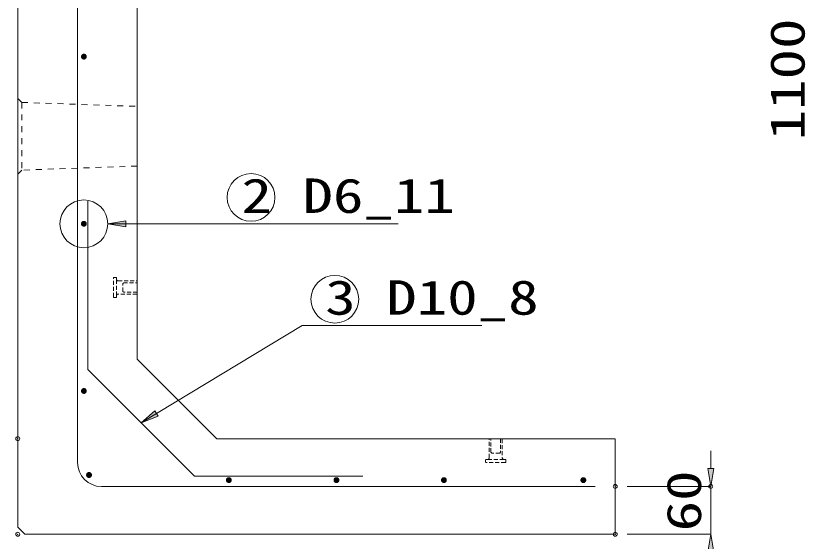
# Model space of a CAD drawing. Units: millimetres, scale not verified. Extents: x 0 to 6300, y 0 to 4455.
# Drawn here: x 3730 to 4721, y 805 to 1465 of the extents above; entities that cross this region are included whole.
import ezdxf
from ezdxf.enums import TextEntityAlignment as Align

# ---------------------------------------------------------------- set-up
doc = ezdxf.new("R2010")
doc.units = ezdxf.units.MM
doc.header["$LTSCALE"] = 10
doc.header["$PDMODE"] = 32
doc.header["$PDSIZE"] = 5
doc.linetypes.add('USER1', pattern=[1.5, 0.75, -0.75])
doc.linetypes.add('USER3', pattern=[0.75, 0.5, -0.25])
for name, color, linetype, lineweight in [('0_11', 7, 'USER1', 13), ('Defpoints_3', 7, 'Continuous', 13), ('S-1', 2, 'USER1', 13), ('S-2', 3, 'Continuous', 13), ('S-4', 4, 'USER3', 13), ('S-Dim', 1, 'Continuous', 13)]:
    doc.layers.add(name, color=color, linetype=linetype, lineweight=lineweight)
doc.styles.add('ＭＳ ゴシック', font='')
doc.styles.get('ＭＳ ゴシック').set_extended_font_data('MS Gothic')

msp = doc.modelspace()

# ---------------------------------------------------------------- hatches: boundary and pattern name
at = {"layer": 'S-2'}
for points in [[(3818.1, 1414.14), (3818.08, 1414.51), (3818.01, 1414.88), (3817.89, 1415.24), (3817.73, 1415.58), (3817.53, 1415.9), (3817.29, 1416.19), (3817.01, 1416.45), (3816.71, 1416.67), (3816.38, 1416.85), (3816.03, 1416.99), (3815.66, 1417.08), (3815.29, 1417.13), (3814.91, 1417.13), (3814.54, 1417.08), (3814.17, 1416.99), (3813.82, 1416.85), (3813.49, 1416.67), (3813.19, 1416.45), (3812.91, 1416.19), (3812.67, 1415.9), (3812.47, 1415.58), (3812.31, 1415.24), (3812.19, 1414.88), (3812.12, 1414.51), (3812.1, 1414.14), (3815.1, 1414.14)], [(3812.1, 1414.14), (3812.12, 1413.76), (3812.19, 1413.39), (3812.31, 1413.03), (3812.47, 1412.69), (3812.67, 1412.37), (3812.91, 1412.08), (3813.19, 1411.83), (3813.49, 1411.6), (3813.82, 1411.42), (3814.17, 1411.28), (3814.54, 1411.19), (3814.91, 1411.14), (3815.29, 1411.14), (3815.66, 1411.19), (3816.03, 1411.28), (3816.38, 1411.42), (3816.71, 1411.6), (3817.01, 1411.83), (3817.29, 1412.08), (3817.53, 1412.37), (3817.73, 1412.69), (3817.89, 1413.03), (3818.01, 1413.39), (3818.08, 1413.76), (3818.1, 1414.14), (3815.1, 1414.14)], [(3818.1, 1204.14), (3818.08, 1204.51), (3818.01, 1204.88), (3817.89, 1205.24), (3817.73, 1205.58), (3817.53, 1205.9), (3817.29, 1206.19), (3817.01, 1206.45), (3816.71, 1206.67), (3816.38, 1206.85), (3816.03, 1206.99), (3815.66, 1207.08), (3815.29, 1207.13), (3814.91, 1207.13), (3814.54, 1207.08), (3814.17, 1206.99), (3813.82, 1206.85), (3813.49, 1206.67), (3813.19, 1206.45), (3812.91, 1206.19), (3812.67, 1205.9), (3812.47, 1205.58), (3812.31, 1205.24), (3812.19, 1204.88), (3812.12, 1204.51), (3812.1, 1204.14), (3815.1, 1204.14)], [(3812.1, 1204.14), (3812.12, 1203.76), (3812.19, 1203.39), (3812.31, 1203.03), (3812.47, 1202.69), (3812.67, 1202.37), (3812.91, 1202.08), (3813.19, 1201.83), (3813.49, 1201.6), (3813.82, 1201.42), (3814.17, 1201.28), (3814.54, 1201.19), (3814.91, 1201.14), (3815.29, 1201.14), (3815.66, 1201.19), (3816.03, 1201.28), (3816.38, 1201.42), (3816.71, 1201.6), (3817.01, 1201.83), (3817.29, 1202.08), (3817.53, 1202.37), (3817.73, 1202.69), (3817.89, 1203.03), (3818.01, 1203.39), (3818.08, 1203.76), (3818.1, 1204.14), (3815.1, 1204.14)], [(3818.1, 994.14), (3818.08, 994.51), (3818.01, 994.88), (3817.89, 995.24), (3817.73, 995.58), (3817.53, 995.9), (3817.29, 996.19), (3817.01, 996.45), (3816.71, 996.67), (3816.38, 996.85), (3816.03, 996.99), (3815.66, 997.08), (3815.29, 997.13), (3814.91, 997.13), (3814.54, 997.08), (3814.17, 996.99), (3813.82, 996.85), (3813.49, 996.67), (3813.19, 996.45), (3812.91, 996.19), (3812.67, 995.9), (3812.47, 995.58), (3812.31, 995.24), (3812.19, 994.88), (3812.12, 994.51), (3812.1, 994.14), (3815.1, 994.14)], [(3812.1, 994.14), (3812.12, 993.76), (3812.19, 993.39), (3812.31, 993.03), (3812.47, 992.69), (3812.67, 992.37), (3812.91, 992.08), (3813.19, 991.83), (3813.49, 991.6), (3813.82, 991.42), (3814.17, 991.28), (3814.54, 991.19), (3814.91, 991.14), (3815.29, 991.14), (3815.66, 991.19), (3816.03, 991.28), (3816.38, 991.42), (3816.71, 991.6), (3817.01, 991.83), (3817.29, 992.08), (3817.53, 992.37), (3817.73, 992.69), (3817.89, 993.03), (3818.01, 993.39), (3818.08, 993.76), (3818.1, 994.14), (3815.1, 994.14)], [(3824.54, 888.58), (3824.52, 888.96), (3824.45, 889.33), (3824.33, 889.68), (3824.17, 890.03), (3823.97, 890.34), (3823.73, 890.63), (3823.46, 890.89), (3823.15, 891.11), (3822.82, 891.3), (3822.47, 891.43), (3822.11, 891.53), (3821.73, 891.57), (3821.36, 891.57), (3820.98, 891.53), (3820.62, 891.43), (3820.27, 891.3), (3819.94, 891.11), (3819.63, 890.89), (3819.36, 890.63), (3819.12, 890.34), (3818.91, 890.03), (3818.75, 889.68), (3818.64, 889.33), (3818.57, 888.96), (3818.54, 888.58), (3821.54, 888.58)], [(3818.54, 888.58), (3818.57, 888.2), (3818.64, 887.83), (3818.75, 887.48), (3818.91, 887.14), (3819.12, 886.82), (3819.36, 886.53), (3819.63, 886.27), (3819.94, 886.05), (3820.27, 885.87), (3820.62, 885.73), (3820.98, 885.63), (3821.36, 885.59), (3821.73, 885.59), (3822.11, 885.63), (3822.47, 885.73), (3822.82, 885.87), (3823.15, 886.05), (3823.46, 886.27), (3823.73, 886.53), (3823.97, 886.82), (3824.17, 887.14), (3824.33, 887.48), (3824.45, 887.83), (3824.52, 888.2), (3824.54, 888.58), (3821.54, 888.58)], [(4000.1, 882.14), (4000.08, 882.51), (4000.01, 882.88), (3999.89, 883.24), (3999.73, 883.58), (3999.53, 883.9), (3999.29, 884.19), (3999.01, 884.45), (3998.71, 884.67), (3998.38, 884.85), (3998.03, 884.99), (3997.66, 885.08), (3997.29, 885.13), (3996.91, 885.13), (3996.54, 885.08), (3996.17, 884.99), (3995.82, 884.85), (3995.49, 884.67), (3995.19, 884.45), (3994.91, 884.19), (3994.67, 883.9), (3994.47, 883.58), (3994.31, 883.24), (3994.19, 882.88), (3994.12, 882.51), (3994.1, 882.14), (3997.1, 882.14)], [(3994.1, 882.14), (3994.12, 881.76), (3994.19, 881.39), (3994.31, 881.03), (3994.47, 880.69), (3994.67, 880.37), (3994.91, 880.08), (3995.19, 879.83), (3995.49, 879.6), (3995.82, 879.42), (3996.17, 879.28), (3996.54, 879.19), (3996.91, 879.14), (3997.29, 879.14), (3997.66, 879.19), (3998.03, 879.28), (3998.38, 879.42), (3998.71, 879.6), (3999.01, 879.83), (3999.29, 880.08), (3999.53, 880.37), (3999.73, 880.69), (3999.89, 881.03), (4000.01, 881.39), (4000.08, 881.76), (4000.1, 882.14), (3997.1, 882.14)], [(4135.1, 882.14), (4135.08, 882.51), (4135.01, 882.88), (4134.89, 883.24), (4134.73, 883.58), (4134.53, 883.9), (4134.29, 884.19), (4134.01, 884.45), (4133.71, 884.67), (4133.38, 884.85), (4133.03, 884.99), (4132.66, 885.08), (4132.29, 885.13), (4131.91, 885.13), (4131.54, 885.08), (4131.17, 884.99), (4130.82, 884.85), (4130.49, 884.67), (4130.19, 884.45), (4129.91, 884.19), (4129.67, 883.9), (4129.47, 883.58), (4129.31, 883.24), (4129.19, 882.88), (4129.12, 882.51), (4129.1, 882.14), (4132.1, 882.14)], [(4129.1, 882.14), (4129.12, 881.76), (4129.19, 881.39), (4129.31, 881.03), (4129.47, 880.69), (4129.67, 880.37), (4129.91, 880.08), (4130.19, 879.83), (4130.49, 879.6), (4130.82, 879.42), (4131.17, 879.28), (4131.54, 879.19), (4131.91, 879.14), (4132.29, 879.14), (4132.66, 879.19), (4133.03, 879.28), (4133.38, 879.42), (4133.71, 879.6), (4134.01, 879.83), (4134.29, 880.08), (4134.53, 880.37), (4134.73, 880.69), (4134.89, 881.03), (4135.01, 881.39), (4135.08, 881.76), (4135.1, 882.14), (4132.1, 882.14)], [(4270.1, 882.14), (4270.08, 882.51), (4270.01, 882.88), (4269.89, 883.24), (4269.73, 883.58), (4269.53, 883.9), (4269.29, 884.19), (4269.01, 884.45), (4268.71, 884.67), (4268.38, 884.85), (4268.03, 884.99), (4267.66, 885.08), (4267.29, 885.13), (4266.91, 885.13), (4266.54, 885.08), (4266.17, 884.99), (4265.82, 884.85), (4265.49, 884.67), (4265.19, 884.45), (4264.91, 884.19), (4264.67, 883.9), (4264.47, 883.58), (4264.31, 883.24), (4264.19, 882.88), (4264.12, 882.51), (4264.1, 882.14), (4267.1, 882.14)], [(4264.1, 882.14), (4264.12, 881.76), (4264.19, 881.39), (4264.31, 881.03), (4264.47, 880.69), (4264.67, 880.37), (4264.91, 880.08), (4265.19, 879.83), (4265.49, 879.6), (4265.82, 879.42), (4266.17, 879.28), (4266.54, 879.19), (4266.91, 879.14), (4267.29, 879.14), (4267.66, 879.19), (4268.03, 879.28), (4268.38, 879.42), (4268.71, 879.6), (4269.01, 879.83), (4269.29, 880.08), (4269.53, 880.37), (4269.73, 880.69), (4269.89, 881.03), (4270.01, 881.39), (4270.08, 881.76), (4270.1, 882.14), (4267.1, 882.14)], [(4445.1, 882.14), (4445.08, 882.51), (4445.01, 882.88), (4444.89, 883.24), (4444.73, 883.58), (4444.53, 883.9), (4444.29, 884.19), (4444.01, 884.45), (4443.71, 884.67), (4443.38, 884.85), (4443.03, 884.99), (4442.66, 885.08), (4442.29, 885.13), (4441.91, 885.13), (4441.54, 885.08), (4441.17, 884.99), (4440.82, 884.85), (4440.49, 884.67), (4440.19, 884.45), (4439.91, 884.19), (4439.67, 883.9), (4439.47, 883.58), (4439.31, 883.24), (4439.19, 882.88), (4439.12, 882.51), (4439.1, 882.14), (4442.1, 882.14)], [(4439.1, 882.14), (4439.12, 881.76), (4439.19, 881.39), (4439.31, 881.03), (4439.47, 880.69), (4439.67, 880.37), (4439.91, 880.08), (4440.19, 879.83), (4440.49, 879.6), (4440.82, 879.42), (4441.17, 879.28), (4441.54, 879.19), (4441.91, 879.14), (4442.29, 879.14), (4442.66, 879.19), (4443.03, 879.28), (4443.38, 879.42), (4443.71, 879.6), (4444.01, 879.83), (4444.29, 880.08), (4444.53, 880.37), (4444.73, 880.69), (4444.89, 881.03), (4445.01, 881.39), (4445.08, 881.76), (4445.1, 882.14), (4442.1, 882.14)]]:
    msp.add_hatch(color=256, dxfattribs=at).paths.add_polyline_path(points)
at = {"layer": 'S-Dim'}
for points in [[(3867.6, 1200.39), (3867.6, 1207.89), (3845.1, 1204.14)], [(3887.12, 954.16), (3908.4, 962.45), (3904.36, 969.14)], [(4598.35, 896.64), (4605.85, 896.64), (4602.1, 874.14)], [(4598.35, 791.64), (4605.85, 791.64), (4602.1, 814.14)]]:
    msp.add_hatch(color=256, dxfattribs=at).paths.add_polyline_path(points)

# ---------------------------------------------------------------- linework, layer by layer
at = {"layer": '0_11'}
for p, q in [((3732.1, 1361.64), (3737.1, 1356.64)), ((3737.1, 1356.64), (3882.1, 1351.64)), ((3737.1, 1356.64), (3737.1, 1271.64)), ((3737.1, 1271.64), (3732.1, 1266.64)), ((3882.1, 1276.64), (3737.1, 1271.64))]:
    msp.add_line(p, q, dxfattribs=at)
at = {"layer": 'Defpoints_3'}
for p in [(3732.1, 934.14), (3732.1, 934.14), (4482.1, 874.14), (4602.1, 874.14), (3732.1, 814.14), (3732.1, 814.14), (3732.1, 814.14), (4482.1, 814.14), (4482.1, 814.14)]:
    msp.add_point(p, dxfattribs=at)
at = {"layer": 'S-1', "linetype": 'Continuous'}
for p, q in [((3732.1, 823.14), (3732.1, 1909.14)), ((3882.1, 1909.14), (3882.1, 1034.14)), ((3882.1, 1034.14), (3982.1, 934.14)), ((3982.1, 934.14), (4482.1, 934.14)), ((4482.1, 934.14), (4482.1, 814.14)), ((3741.1, 814.14), (3732.1, 823.14)), ((4482.1, 814.14), (3741.1, 814.14))]:
    msp.add_line(p, q, dxfattribs=at)
at = {"layer": 'S-2'}
for p, q in [((3807.1, 904.14), (3807.1, 1539.14)), ((3820.1, 1232.43), (3820.1, 1021.18)), ((3820.1, 1021.18), (3954.15, 887.14)), ((3954.15, 887.14), (4165.39, 887.14)), ((4457.1, 874.14), (3837.1, 874.14))]:
    msp.add_line(p, q, dxfattribs=at)
for points in [[(3818.1, 1414.14), (3818.08, 1414.51), (3818.01, 1414.88), (3817.89, 1415.24), (3817.73, 1415.58), (3817.53, 1415.9), (3817.29, 1416.19), (3817.01, 1416.45), (3816.71, 1416.67), (3816.38, 1416.85), (3816.03, 1416.99), (3815.66, 1417.08), (3815.29, 1417.13), (3814.91, 1417.13), (3814.54, 1417.08), (3814.17, 1416.99), (3813.82, 1416.85), (3813.49, 1416.67), (3813.19, 1416.45), (3812.91, 1416.19), (3812.67, 1415.9), (3812.47, 1415.58), (3812.31, 1415.24), (3812.19, 1414.88), (3812.12, 1414.51), (3812.1, 1414.14), (3815.1, 1414.14)], [(3812.1, 1414.14), (3812.12, 1413.76), (3812.19, 1413.39), (3812.31, 1413.03), (3812.47, 1412.69), (3812.67, 1412.37), (3812.91, 1412.08), (3813.19, 1411.83), (3813.49, 1411.6), (3813.82, 1411.42), (3814.17, 1411.28), (3814.54, 1411.19), (3814.91, 1411.14), (3815.29, 1411.14), (3815.66, 1411.19), (3816.03, 1411.28), (3816.38, 1411.42), (3816.71, 1411.6), (3817.01, 1411.83), (3817.29, 1412.08), (3817.53, 1412.37), (3817.73, 1412.69), (3817.89, 1413.03), (3818.01, 1413.39), (3818.08, 1413.76), (3818.1, 1414.14), (3815.1, 1414.14)], [(3818.1, 1204.14), (3818.08, 1204.51), (3818.01, 1204.88), (3817.89, 1205.24), (3817.73, 1205.58), (3817.53, 1205.9), (3817.29, 1206.19), (3817.01, 1206.45), (3816.71, 1206.67), (3816.38, 1206.85), (3816.03, 1206.99), (3815.66, 1207.08), (3815.29, 1207.13), (3814.91, 1207.13), (3814.54, 1207.08), (3814.17, 1206.99), (3813.82, 1206.85), (3813.49, 1206.67), (3813.19, 1206.45), (3812.91, 1206.19), (3812.67, 1205.9), (3812.47, 1205.58), (3812.31, 1205.24), (3812.19, 1204.88), (3812.12, 1204.51), (3812.1, 1204.14), (3815.1, 1204.14)], [(3812.1, 1204.14), (3812.12, 1203.76), (3812.19, 1203.39), (3812.31, 1203.03), (3812.47, 1202.69), (3812.67, 1202.37), (3812.91, 1202.08), (3813.19, 1201.83), (3813.49, 1201.6), (3813.82, 1201.42), (3814.17, 1201.28), (3814.54, 1201.19), (3814.91, 1201.14), (3815.29, 1201.14), (3815.66, 1201.19), (3816.03, 1201.28), (3816.38, 1201.42), (3816.71, 1201.6), (3817.01, 1201.83), (3817.29, 1202.08), (3817.53, 1202.37), (3817.73, 1202.69), (3817.89, 1203.03), (3818.01, 1203.39), (3818.08, 1203.76), (3818.1, 1204.14), (3815.1, 1204.14)], [(3818.1, 994.14), (3818.08, 994.51), (3818.01, 994.88), (3817.89, 995.24), (3817.73, 995.58), (3817.53, 995.9), (3817.29, 996.19), (3817.01, 996.45), (3816.71, 996.67), (3816.38, 996.85), (3816.03, 996.99), (3815.66, 997.08), (3815.29, 997.13), (3814.91, 997.13), (3814.54, 997.08), (3814.17, 996.99), (3813.82, 996.85), (3813.49, 996.67), (3813.19, 996.45), (3812.91, 996.19), (3812.67, 995.9), (3812.47, 995.58), (3812.31, 995.24), (3812.19, 994.88), (3812.12, 994.51), (3812.1, 994.14), (3815.1, 994.14)], [(3812.1, 994.14), (3812.12, 993.76), (3812.19, 993.39), (3812.31, 993.03), (3812.47, 992.69), (3812.67, 992.37), (3812.91, 992.08), (3813.19, 991.83), (3813.49, 991.6), (3813.82, 991.42), (3814.17, 991.28), (3814.54, 991.19), (3814.91, 991.14), (3815.29, 991.14), (3815.66, 991.19), (3816.03, 991.28), (3816.38, 991.42), (3816.71, 991.6), (3817.01, 991.83), (3817.29, 992.08), (3817.53, 992.37), (3817.73, 992.69), (3817.89, 993.03), (3818.01, 993.39), (3818.08, 993.76), (3818.1, 994.14), (3815.1, 994.14)], [(3824.54, 888.58), (3824.52, 888.96), (3824.45, 889.33), (3824.33, 889.68), (3824.17, 890.03), (3823.97, 890.34), (3823.73, 890.63), (3823.46, 890.89), (3823.15, 891.11), (3822.82, 891.3), (3822.47, 891.43), (3822.11, 891.53), (3821.73, 891.57), (3821.36, 891.57), (3820.98, 891.53), (3820.62, 891.43), (3820.27, 891.3), (3819.94, 891.11), (3819.63, 890.89), (3819.36, 890.63), (3819.12, 890.34), (3818.91, 890.03), (3818.75, 889.68), (3818.64, 889.33), (3818.57, 888.96), (3818.54, 888.58), (3821.54, 888.58)], [(3818.54, 888.58), (3818.57, 888.2), (3818.64, 887.83), (3818.75, 887.48), (3818.91, 887.14), (3819.12, 886.82), (3819.36, 886.53), (3819.63, 886.27), (3819.94, 886.05), (3820.27, 885.87), (3820.62, 885.73), (3820.98, 885.63), (3821.36, 885.59), (3821.73, 885.59), (3822.11, 885.63), (3822.47, 885.73), (3822.82, 885.87), (3823.15, 886.05), (3823.46, 886.27), (3823.73, 886.53), (3823.97, 886.82), (3824.17, 887.14), (3824.33, 887.48), (3824.45, 887.83), (3824.52, 888.2), (3824.54, 888.58), (3821.54, 888.58)], [(4000.1, 882.14), (4000.08, 882.51), (4000.01, 882.88), (3999.89, 883.24), (3999.73, 883.58), (3999.53, 883.9), (3999.29, 884.19), (3999.01, 884.45), (3998.71, 884.67), (3998.38, 884.85), (3998.03, 884.99), (3997.66, 885.08), (3997.29, 885.13), (3996.91, 885.13), (3996.54, 885.08), (3996.17, 884.99), (3995.82, 884.85), (3995.49, 884.67), (3995.19, 884.45), (3994.91, 884.19), (3994.67, 883.9), (3994.47, 883.58), (3994.31, 883.24), (3994.19, 882.88), (3994.12, 882.51), (3994.1, 882.14), (3997.1, 882.14)], [(3994.1, 882.14), (3994.12, 881.76), (3994.19, 881.39), (3994.31, 881.03), (3994.47, 880.69), (3994.67, 880.37), (3994.91, 880.08), (3995.19, 879.83), (3995.49, 879.6), (3995.82, 879.42), (3996.17, 879.28), (3996.54, 879.19), (3996.91, 879.14), (3997.29, 879.14), (3997.66, 879.19), (3998.03, 879.28), (3998.38, 879.42), (3998.71, 879.6), (3999.01, 879.83), (3999.29, 880.08), (3999.53, 880.37), (3999.73, 880.69), (3999.89, 881.03), (4000.01, 881.39), (4000.08, 881.76), (4000.1, 882.14), (3997.1, 882.14)], [(4135.1, 882.14), (4135.08, 882.51), (4135.01, 882.88), (4134.89, 883.24), (4134.73, 883.58), (4134.53, 883.9), (4134.29, 884.19), (4134.01, 884.45), (4133.71, 884.67), (4133.38, 884.85), (4133.03, 884.99), (4132.66, 885.08), (4132.29, 885.13), (4131.91, 885.13), (4131.54, 885.08), (4131.17, 884.99), (4130.82, 884.85), (4130.49, 884.67), (4130.19, 884.45), (4129.91, 884.19), (4129.67, 883.9), (4129.47, 883.58), (4129.31, 883.24), (4129.19, 882.88), (4129.12, 882.51), (4129.1, 882.14), (4132.1, 882.14)], [(4129.1, 882.14), (4129.12, 881.76), (4129.19, 881.39), (4129.31, 881.03), (4129.47, 880.69), (4129.67, 880.37), (4129.91, 880.08), (4130.19, 879.83), (4130.49, 879.6), (4130.82, 879.42), (4131.17, 879.28), (4131.54, 879.19), (4131.91, 879.14), (4132.29, 879.14), (4132.66, 879.19), (4133.03, 879.28), (4133.38, 879.42), (4133.71, 879.6), (4134.01, 879.83), (4134.29, 880.08), (4134.53, 880.37), (4134.73, 880.69), (4134.89, 881.03), (4135.01, 881.39), (4135.08, 881.76), (4135.1, 882.14), (4132.1, 882.14)], [(4270.1, 882.14), (4270.08, 882.51), (4270.01, 882.88), (4269.89, 883.24), (4269.73, 883.58), (4269.53, 883.9), (4269.29, 884.19), (4269.01, 884.45), (4268.71, 884.67), (4268.38, 884.85), (4268.03, 884.99), (4267.66, 885.08), (4267.29, 885.13), (4266.91, 885.13), (4266.54, 885.08), (4266.17, 884.99), (4265.82, 884.85), (4265.49, 884.67), (4265.19, 884.45), (4264.91, 884.19), (4264.67, 883.9), (4264.47, 883.58), (4264.31, 883.24), (4264.19, 882.88), (4264.12, 882.51), (4264.1, 882.14), (4267.1, 882.14)], [(4264.1, 882.14), (4264.12, 881.76), (4264.19, 881.39), (4264.31, 881.03), (4264.47, 880.69), (4264.67, 880.37), (4264.91, 880.08), (4265.19, 879.83), (4265.49, 879.6), (4265.82, 879.42), (4266.17, 879.28), (4266.54, 879.19), (4266.91, 879.14), (4267.29, 879.14), (4267.66, 879.19), (4268.03, 879.28), (4268.38, 879.42), (4268.71, 879.6), (4269.01, 879.83), (4269.29, 880.08), (4269.53, 880.37), (4269.73, 880.69), (4269.89, 881.03), (4270.01, 881.39), (4270.08, 881.76), (4270.1, 882.14), (4267.1, 882.14)], [(4445.1, 882.14), (4445.08, 882.51), (4445.01, 882.88), (4444.89, 883.24), (4444.73, 883.58), (4444.53, 883.9), (4444.29, 884.19), (4444.01, 884.45), (4443.71, 884.67), (4443.38, 884.85), (4443.03, 884.99), (4442.66, 885.08), (4442.29, 885.13), (4441.91, 885.13), (4441.54, 885.08), (4441.17, 884.99), (4440.82, 884.85), (4440.49, 884.67), (4440.19, 884.45), (4439.91, 884.19), (4439.67, 883.9), (4439.47, 883.58), (4439.31, 883.24), (4439.19, 882.88), (4439.12, 882.51), (4439.1, 882.14), (4442.1, 882.14)], [(4439.1, 882.14), (4439.12, 881.76), (4439.19, 881.39), (4439.31, 881.03), (4439.47, 880.69), (4439.67, 880.37), (4439.91, 880.08), (4440.19, 879.83), (4440.49, 879.6), (4440.82, 879.42), (4441.17, 879.28), (4441.54, 879.19), (4441.91, 879.14), (4442.29, 879.14), (4442.66, 879.19), (4443.03, 879.28), (4443.38, 879.42), (4443.71, 879.6), (4444.01, 879.83), (4444.29, 880.08), (4444.53, 880.37), (4444.73, 880.69), (4444.89, 881.03), (4445.01, 881.39), (4445.08, 881.76), (4445.1, 882.14), (4442.1, 882.14)]]:
    msp.add_lwpolyline(points, close=True, dxfattribs=at)
msp.add_arc((3837.1, 904.14), 30, 180, 270, dxfattribs=at)
at = {"layer": 'S-4'}
for p, q in [((3852.1, 1112.39), (3852.1, 1135.89)), ((3853.1, 1136.89), (3855.1, 1136.89)), ((3856.1, 1135.89), (3856.1, 1134.39)), ((3856.1, 1113.89), (3856.1, 1134.39)), ((3858.1, 1132.39), (3881.6, 1132.39)), ((3864.1, 1129.19), (3865.05, 1130.14)), ((3865.05, 1130.14), (3882.1, 1130.14)), ((3881.6, 1132.39), (3882.1, 1131.89)), ((3882.1, 1131.89), (3882.1, 1116.39)), ((3864.1, 1119.08), (3864.1, 1129.19)), ((3855.1, 1111.39), (3853.1, 1111.39)), ((3856.1, 1113.89), (3856.1, 1112.39)), ((3881.6, 1115.89), (3858.1, 1115.89)), ((3865.05, 1118.14), (3864.1, 1119.08)), ((3882.1, 1118.14), (3865.05, 1118.14)), ((3882.1, 1116.39), (3881.6, 1115.89)), ((4323.85, 933.64), (4324.35, 934.14)), ((4323.85, 910.14), (4323.85, 933.64)), ((4324.35, 934.14), (4339.85, 934.14)), ((4326.1, 917.08), (4326.1, 934.14)), ((4338.1, 934.14), (4338.1, 917.08)), ((4339.85, 934.14), (4340.35, 933.64)), ((4340.35, 933.64), (4340.35, 910.14)), ((4327.05, 916.14), (4326.1, 917.08)), ((4337.15, 916.14), (4327.05, 916.14)), ((4338.1, 917.08), (4337.15, 916.14)), ((4319.35, 905.14), (4319.35, 907.14)), ((4320.35, 908.14), (4321.85, 908.14)), ((4343.85, 904.14), (4320.35, 904.14)), ((4342.35, 908.14), (4321.85, 908.14)), ((4342.35, 908.14), (4343.85, 908.14)), ((4344.85, 907.14), (4344.85, 905.14))]:
    msp.add_line(p, q, dxfattribs=at)
for centre, radius, start, end in [((3853.1, 1135.89), 1, 90, 180), ((3855.1, 1135.89), 1, 0, 90), ((3858.1, 1134.39), 2, 180, 270), ((3853.1, 1112.39), 1, 180, 270), ((3855.1, 1112.39), 1, 270, 0), ((3858.1, 1113.89), 2, 90, 180), ((4320.35, 907.14), 1, 90, 180), ((4320.35, 905.14), 1, 180, 270), ((4321.85, 910.14), 2, 270, 0), ((4342.35, 910.14), 2, 180, 270), ((4343.85, 907.14), 1, 0, 90), ((4343.85, 905.14), 1, 270, 0)]:
    msp.add_arc(centre, radius, start, end, dxfattribs=at)
at = {"layer": 'S-Dim'}
for p, q in [((3845.1, 1204.14), (3984.1, 1204.14)), ((3984.1, 1204.14), (3994.1, 1204.14)), ((3994.1, 1204.14), (4005.35, 1204.14)), ((4005.35, 1204.14), (4209.65, 1204.14)), ((4089.24, 1076.28), (3888.41, 954.94)), ((4089.24, 1076.28), (4099.24, 1076.28)), ((4099.24, 1076.28), (4110.49, 1076.28)), ((4110.49, 1076.28), (4314.79, 1076.28)), ((4602.1, 896.64), (4602.1, 919.14)), ((4497.1, 874.14), (4602.1, 874.14)), ((4602.1, 814.14), (4602.1, 874.14)), ((4497.1, 814.14), (4602.1, 814.14))]:
    msp.add_line(p, q, dxfattribs=at)
for points in [[(3867.6, 1200.39), (3867.6, 1207.89), (3845.1, 1204.14)], [(3887.12, 954.16), (3908.4, 962.45), (3904.36, 969.14)], [(4598.35, 896.64), (4605.85, 896.64), (4602.1, 874.14)], [(4598.35, 791.64), (4605.85, 791.64), (4602.1, 814.14)]]:
    msp.add_lwpolyline(points, close=True, dxfattribs=at)
for centre in [(4024.98, 1237.26), (3815.1, 1204.14), (4130.13, 1109.4)]:
    msp.add_circle(centre, 30, dxfattribs=at)

# ---------------------------------------------------------------- texts
at = {"layer": 'S-Dim', "style": 'ＭＳ ゴシック', "width": 1.3}
for s, p in [('1100', (4732.93, 1308.94)), ('60', (4602.93, 817.74))]:
    msp.add_text(s, height=43.3, rotation=90, dxfattribs=at).set_placement(p, align=Align.BOTTOM_LEFT)
for s, p in [('2 D6_11', (4012.85, 1204.81)), ('3 D10_8', (4117.99, 1076.95))]:
    msp.add_text(s, height=43.3, dxfattribs=at).set_placement(p, align=Align.BOTTOM_LEFT)

doc.saveas('drawing.dxf')
